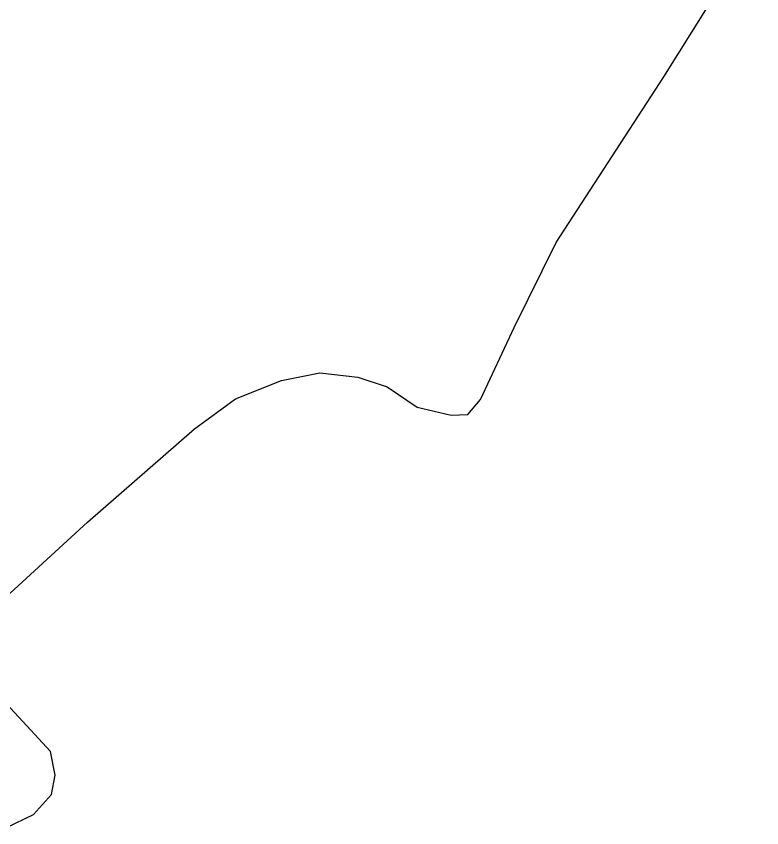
# Model space of a CAD drawing. Header units: millimetres. Extents: x 617751 to 636088, y 68402 to 77988.
# Drawn here: x 623713.1 to 623892.8, y 69954.8 to 70150.4 of the extents above; entities that cross this region are included whole.
import ezdxf

# ---------------------------------------------------------------- set-up
doc = ezdxf.new("R2010")
doc.units = ezdxf.units.MM
doc.header["$LTSCALE"] = 3
doc.header["$MEASUREMENT"] = 0
doc.layers.add('ALINHAMENTO PREDIAL', color=120, linetype='Continuous')

msp = doc.modelspace()

# ---------------------------------------------------------------- linework, layer by layer
at = {"layer": 'ALINHAMENTO PREDIAL'}
for points in [[(623708.56, 70008.59), (623730.31, 70028.46), (623756.07, 70050.93), (623765.93, 70058.12), (623777.05, 70062.59), (623786.26, 70064.46), (623795.39, 70063.35), (623802.45, 70061.07), (623809.73, 70056.11), (623817.93, 70054.22), (623821.9, 70054.35), (623825.01, 70058.02), (623833.12, 70075.37), (623843.18, 70095.81), (623869.15, 70135.72), (623892.76, 70173.51)], [(623708.56, 70008.59), (623730.31, 70028.46), (623756.07, 70050.93), (623765.93, 70058.12), (623777.05, 70062.59), (623786.26, 70064.46), (623795.39, 70063.35), (623802.45, 70061.07), (623809.73, 70056.11), (623817.93, 70054.22), (623821.9, 70054.35), (623825.01, 70058.02), (623833.12, 70075.37), (623843.18, 70095.81), (623869.15, 70135.72), (623892.76, 70173.51)], [(623708.56, 70008.59), (623730.31, 70028.46), (623756.07, 70050.93), (623765.93, 70058.12), (623777.05, 70062.59), (623786.26, 70064.46), (623795.39, 70063.35), (623802.45, 70061.07), (623809.73, 70056.11), (623817.93, 70054.22), (623821.9, 70054.35), (623825.01, 70058.02), (623833.12, 70075.37), (623843.18, 70095.81), (623869.15, 70135.72), (623892.76, 70173.51)], [(623708.56, 70008.59), (623730.31, 70028.46), (623756.07, 70050.93), (623765.93, 70058.12), (623777.05, 70062.59), (623786.26, 70064.46), (623795.39, 70063.35), (623802.45, 70061.07), (623809.73, 70056.11), (623817.93, 70054.22), (623821.9, 70054.35), (623825.01, 70058.02), (623833.12, 70075.37), (623843.18, 70095.81), (623869.15, 70135.72), (623892.76, 70173.51)], [(623708.56, 70008.59), (623730.31, 70028.46), (623756.07, 70050.93), (623765.93, 70058.12), (623777.05, 70062.59), (623786.26, 70064.46), (623795.39, 70063.35), (623802.45, 70061.07), (623809.73, 70056.11), (623817.93, 70054.22), (623821.9, 70054.35), (623825.01, 70058.02), (623833.12, 70075.37), (623843.18, 70095.81), (623869.15, 70135.72), (623892.76, 70173.51)], [(623708.56, 70008.59), (623730.31, 70028.46), (623756.07, 70050.93), (623765.93, 70058.12), (623777.05, 70062.59), (623786.26, 70064.46), (623795.39, 70063.35), (623802.45, 70061.07), (623809.73, 70056.11), (623817.93, 70054.22), (623821.9, 70054.35), (623825.01, 70058.02), (623833.12, 70075.37), (623843.18, 70095.81), (623869.15, 70135.72), (623892.76, 70173.51)], [(623708.56, 70008.59), (623730.31, 70028.46), (623756.07, 70050.93), (623765.93, 70058.12), (623777.05, 70062.59), (623786.26, 70064.46), (623795.39, 70063.35), (623802.45, 70061.07), (623809.73, 70056.11), (623817.93, 70054.22), (623821.9, 70054.35), (623825.01, 70058.02), (623833.12, 70075.37), (623843.18, 70095.81), (623869.15, 70135.72), (623892.76, 70173.51)], [(623708.56, 70008.59), (623730.31, 70028.46), (623756.07, 70050.93), (623765.93, 70058.12), (623777.05, 70062.59), (623786.26, 70064.46), (623795.39, 70063.35), (623802.45, 70061.07), (623809.73, 70056.11), (623817.93, 70054.22), (623821.9, 70054.35), (623825.01, 70058.02), (623833.12, 70075.37), (623843.18, 70095.81), (623869.15, 70135.72), (623892.76, 70173.51)], [(623710.61, 69954.78), (623717.24, 69958), (623721.56, 69962.82), (623722.52, 69967.46), (623721.37, 69973.19), (623715.68, 69979.34), (623708.63, 69986.84)], [(623710.61, 69954.78), (623717.24, 69958), (623721.56, 69962.82), (623722.52, 69967.46), (623721.37, 69973.19), (623715.68, 69979.34), (623708.63, 69986.84)], [(623710.61, 69954.78), (623717.24, 69958), (623721.56, 69962.82), (623722.52, 69967.46), (623721.37, 69973.19), (623715.68, 69979.34), (623708.63, 69986.84)], [(623710.61, 69954.78), (623717.24, 69958), (623721.56, 69962.82), (623722.52, 69967.46), (623721.37, 69973.19), (623715.68, 69979.34), (623708.63, 69986.84)], [(623710.61, 69954.78), (623717.24, 69958), (623721.56, 69962.82), (623722.52, 69967.46), (623721.37, 69973.19), (623715.68, 69979.34), (623708.63, 69986.84)], [(623710.61, 69954.78), (623717.24, 69958), (623721.56, 69962.82), (623722.52, 69967.46), (623721.37, 69973.19), (623715.68, 69979.34), (623708.63, 69986.84)], [(623710.61, 69954.78), (623717.24, 69958), (623721.56, 69962.82), (623722.52, 69967.46), (623721.37, 69973.19), (623715.68, 69979.34), (623708.63, 69986.84)], [(623710.61, 69954.78), (623717.24, 69958), (623721.56, 69962.82), (623722.52, 69967.46), (623721.37, 69973.19), (623715.68, 69979.34), (623708.63, 69986.84)]]:
    msp.add_lwpolyline(points, dxfattribs=at)

doc.saveas('drawing.dxf')
